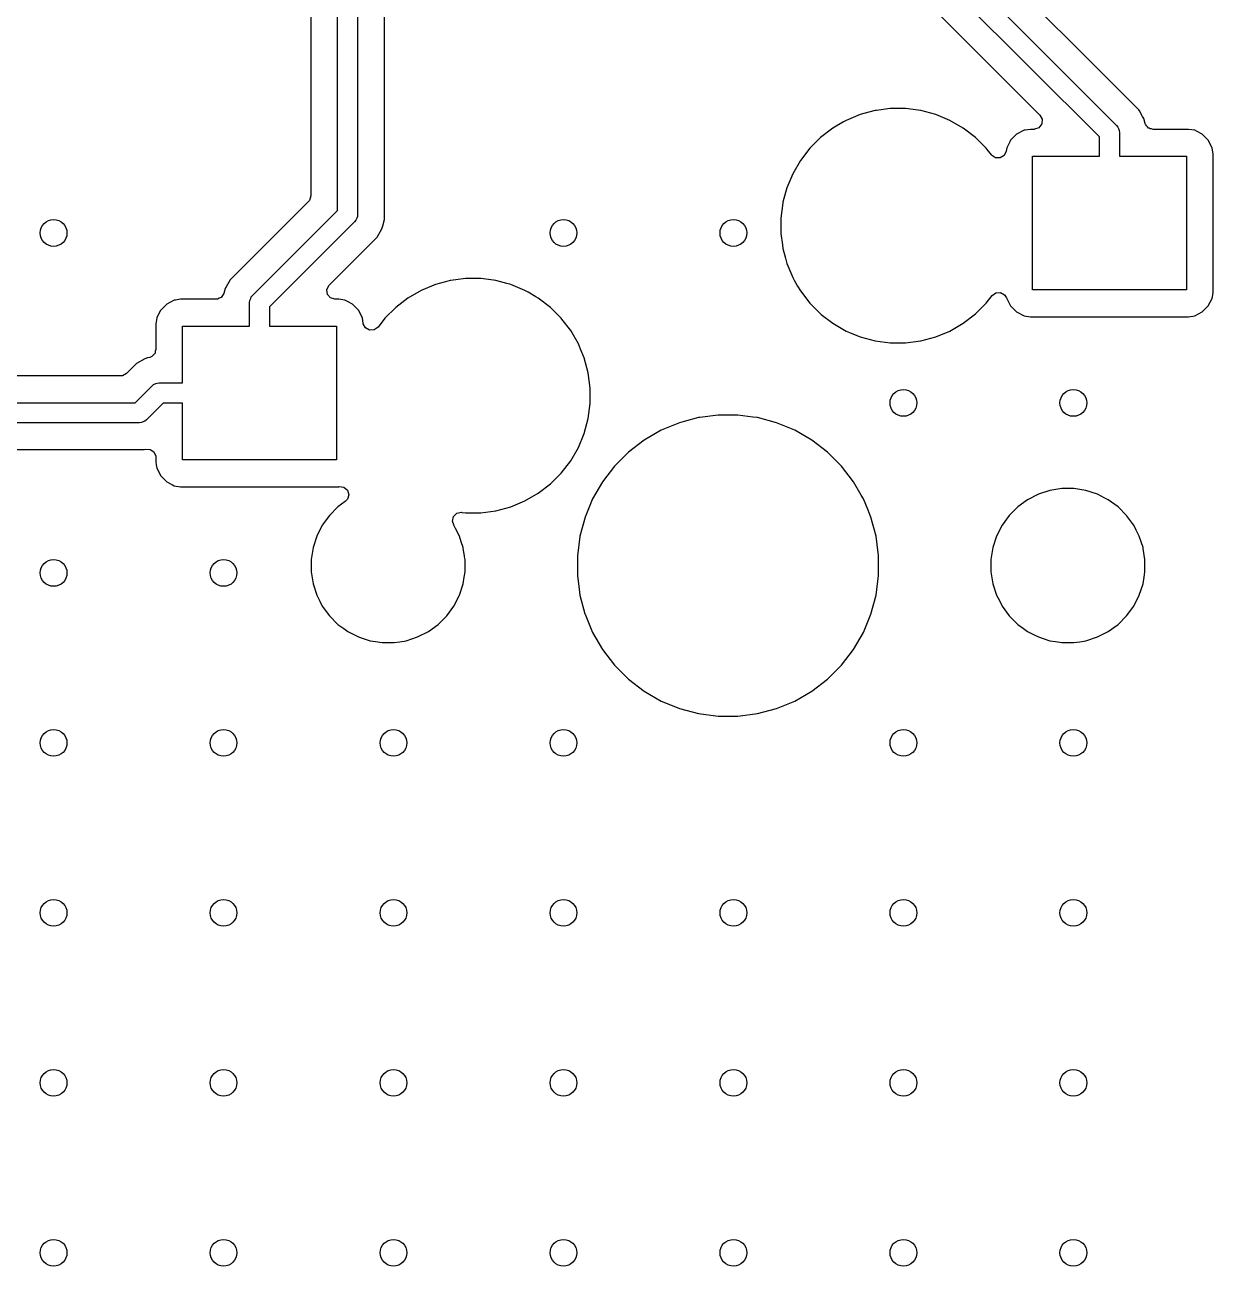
# Model space of a CAD drawing. Extents: x 2.6 to 14.2, y -9.4 to -3.8.
# Drawn here: x 11.466 to 12.165, y -8.138 to -7.408 of the extents above; entities that cross this region are included whole.
import ezdxf

# ---------------------------------------------------------------- set-up
doc = ezdxf.new("R2010")
doc.units = 0
doc.header["$MEASUREMENT"] = 0
doc.layers.add('BLACK', color=7, linetype='CONTINUOUS')

msp = doc.modelspace()

# ---------------------------------------------------------------- linework, layer by layer
at = {"layer": 'BLACK', "linetype": 'CONTINUOUS'}
for p, q in [((11.65029, -7.51729), (11.65029, -6.21651)), ((11.6621, -6.21896), (11.6621, -7.51974)), ((11.67787, -7.52259), (11.67787, -6.28505)), ((11.63452, -7.07887), (11.63452, -7.50874)), ((11.95274, -7.31141), (12.10863, -7.4673)), ((12.09855, -7.47392), (11.94612, -7.32149)), ((11.94102, -7.33869), (12.06355, -7.46122)), ((12.09406, -7.43043), (12.02375, -7.36012)), ((12.1218, -7.45817), (12.09406, -7.43043)), ((11.95785, -7.46087), (11.9495, -7.46432)), ((11.96288, -7.45952), (11.95785, -7.46087)), ((11.96657, -7.45853), (11.96288, -7.45952)), ((11.96743, -7.45842), (11.96657, -7.45853)), ((11.97553, -7.45735), (11.96743, -7.45842)), ((11.98456, -7.45735), (11.97553, -7.45735)), ((11.97553, -7.45735), (11.97553, -7.45735)), ((11.99202, -7.45833), (11.98456, -7.45735)), ((11.98456, -7.45735), (11.98456, -7.45735)), ((11.99352, -7.45853), (11.99202, -7.45833)), ((12.00225, -7.46087), (11.99352, -7.45853)), ((12.01059, -7.46432), (12.00225, -7.46087)), ((12.06355, -7.46122), (12.06487, -7.46364)), ((12.06487, -7.46364), (12.06467, -7.46638)), ((12.12214, -7.45875), (12.1218, -7.45817)), ((12.1218, -7.45817), (12.1218, -7.45817)), ((12.124, -7.46198), (12.12214, -7.45875)), ((12.12465, -7.46311), (12.124, -7.46198)), ((12.12547, -7.46615), (12.12465, -7.46311)), ((11.94168, -7.46884), (11.93451, -7.47434)), ((11.94796, -7.46521), (11.94168, -7.46884)), ((11.9495, -7.46433), (11.94796, -7.46521)), ((11.9495, -7.46432), (11.9495, -7.46433)), ((11.9495, -7.46433), (11.9495, -7.46433)), ((12.01059, -7.46433), (12.01059, -7.46433)), ((12.01059, -7.46433), (12.01059, -7.46432)), ((12.01831, -7.46878), (12.01059, -7.46433)), ((12.01842, -7.46884), (12.01831, -7.46878)), ((12.02559, -7.47434), (12.01842, -7.46884)), ((12.05425, -7.47014), (12.0498, -7.47241)), ((12.05483, -7.47005), (12.05425, -7.47014)), ((12.05794, -7.46956), (12.05483, -7.47005)), ((12.0601, -7.46956), (12.05794, -7.46956)), ((12.06045, -7.46954), (12.0601, -7.46956)), ((12.06302, -7.46858), (12.06045, -7.46954)), ((12.06467, -7.46638), (12.06302, -7.46858)), ((12.10863, -7.4673), (12.10937, -7.4682)), ((12.10937, -7.4682), (12.10973, -7.46908)), ((12.10973, -7.46908), (12.11025, -7.47032)), ((12.11025, -7.47032), (12.11036, -7.47148)), ((12.12555, -7.46637), (12.12547, -7.46615)), ((12.12568, -7.4667), (12.12555, -7.46637)), ((12.1259, -7.46695), (12.12568, -7.4667)), ((12.12621, -7.46759), (12.1259, -7.46695)), ((12.12691, -7.46812), (12.12621, -7.46759)), ((12.12749, -7.46878), (12.12691, -7.46812)), ((12.12799, -7.46893), (12.12749, -7.46878)), ((12.12841, -7.46924), (12.12799, -7.46893)), ((12.12928, -7.46931), (12.12841, -7.46924)), ((12.13013, -7.46956), (12.12928, -7.46931)), ((12.15097, -7.46956), (12.13013, -7.46956)), ((12.15467, -7.47014), (12.15097, -7.46956)), ((12.15097, -7.46956), (12.15097, -7.46956)), ((12.15609, -7.47087), (12.15467, -7.47014)), ((12.15912, -7.47241), (12.15609, -7.47087)), ((11.93451, -7.47434), (11.92812, -7.48073)), ((12.03197, -7.48073), (12.02559, -7.47434)), ((12.02559, -7.47434), (12.02559, -7.47434)), ((12.04582, -7.47682), (12.044, -7.48039)), ((12.04627, -7.47594), (12.04582, -7.47682)), ((12.0498, -7.47241), (12.04627, -7.47594)), ((12.04627, -7.47594), (12.04627, -7.47594)), ((12.04627, -7.47594), (12.04627, -7.47594)), ((12.0498, -7.47241), (12.0498, -7.47241)), ((12.0498, -7.47241), (12.0498, -7.47241)), ((12.09855, -7.48532), (12.09855, -7.47392)), ((12.11036, -7.47148), (12.11036, -7.48532)), ((12.16265, -7.47594), (12.15912, -7.47241)), ((12.15912, -7.47241), (12.15912, -7.47241)), ((12.15912, -7.47241), (12.15912, -7.47241)), ((12.16492, -7.48039), (12.16265, -7.47594)), ((12.16265, -7.47594), (12.16265, -7.47594)), ((12.16265, -7.47594), (12.16265, -7.47594)), ((11.92812, -7.48073), (11.92262, -7.4879)), ((12.03246, -7.48136), (12.03197, -7.48073)), ((12.03197, -7.48073), (12.03197, -7.48073)), ((12.03197, -7.48073), (12.03197, -7.48073)), ((12.03498, -7.48465), (12.03246, -7.48136)), ((12.03512, -7.48482), (12.03498, -7.48465)), ((12.03741, -7.48634), (12.03512, -7.48482)), ((12.0425, -7.48492), (12.04016, -7.48638)), ((12.04367, -7.48244), (12.0425, -7.48492)), ((12.044, -7.48039), (12.04367, -7.48244)), ((12.044, -7.48039), (12.044, -7.48039)), ((12.05918, -7.56406), (12.05918, -7.48532)), ((12.05918, -7.48532), (12.09855, -7.48532)), ((12.11036, -7.48532), (12.14973, -7.48532)), ((12.14973, -7.48532), (12.14973, -7.56406)), ((12.1655, -7.48408), (12.16492, -7.48039)), ((12.1655, -7.5653), (12.1655, -7.48408)), ((11.92262, -7.4879), (11.9181, -7.49572)), ((12.04016, -7.48638), (12.03741, -7.48634)), ((11.9181, -7.49572), (11.91465, -7.50407)), ((11.9181, -7.49572), (11.9181, -7.49572)), ((11.91395, -7.50667), (11.91239, -7.5125)), ((11.91465, -7.50407), (11.91395, -7.50667)), ((11.63309, -7.51219), (11.58711, -7.55817)), ((11.63375, -7.51138), (11.63309, -7.51219)), ((11.63452, -7.50874), (11.63375, -7.51138)), ((11.91231, -7.51279), (11.91113, -7.52175)), ((11.91239, -7.5125), (11.91231, -7.51279)), ((11.91231, -7.51279), (11.91231, -7.51279)), ((11.60028, -7.5673), (11.65029, -7.51729)), ((11.66163, -7.52175), (11.66111, -7.52302)), ((11.66199, -7.52089), (11.66163, -7.52175)), ((11.6621, -7.51974), (11.66199, -7.52089)), ((11.91113, -7.52175), (11.91113, -7.53079)), ((11.66037, -7.52391), (11.61036, -7.57392)), ((11.66111, -7.52302), (11.66037, -7.52391)), ((11.67354, -7.53304), (11.67639, -7.5281)), ((11.67639, -7.5281), (11.67686, -7.52636)), ((11.67686, -7.52636), (11.67787, -7.52259)), ((11.65477, -7.55182), (11.67354, -7.53304)), ((11.91113, -7.53079), (11.91202, -7.53751)), ((11.91202, -7.53751), (11.91231, -7.53974)), ((11.91231, -7.53974), (11.9138, -7.54531)), ((11.9138, -7.54531), (11.91465, -7.54847)), ((11.91465, -7.54847), (11.9181, -7.55681)), ((11.58711, -7.55817), (11.58473, -7.5623)), ((11.58711, -7.55817), (11.58711, -7.55817)), ((11.64536, -7.56122), (11.65477, -7.55182)), ((11.71657, -7.55853), (11.71385, -7.55926)), ((11.717, -7.55847), (11.71657, -7.55853)), ((11.72553, -7.55735), (11.717, -7.55847)), ((11.73456, -7.55735), (11.72553, -7.55735)), ((11.72553, -7.55735), (11.72553, -7.55735)), ((11.74202, -7.55833), (11.73456, -7.55735)), ((11.73456, -7.55735), (11.73456, -7.55735)), ((11.74352, -7.55853), (11.74202, -7.55833)), ((11.74984, -7.56022), (11.74352, -7.55853)), ((11.9181, -7.55681), (11.9181, -7.55681)), ((11.9181, -7.55681), (11.91901, -7.55838)), ((11.91901, -7.55838), (11.92098, -7.5618)), ((11.58342, -7.56622), (11.58271, -7.56723)), ((11.58346, -7.56608), (11.58342, -7.56622)), ((11.58426, -7.56311), (11.58346, -7.56608)), ((11.58448, -7.56273), (11.58426, -7.56311)), ((11.58473, -7.5623), (11.58448, -7.56273)), ((11.58473, -7.5623), (11.58473, -7.5623)), ((11.64398, -7.56398), (11.64512, -7.56148)), ((11.64437, -7.5667), (11.64398, -7.56398)), ((11.64512, -7.56148), (11.64536, -7.56122)), ((11.6995, -7.56433), (11.69168, -7.56884)), ((11.70785, -7.56087), (11.6995, -7.56432)), ((11.6995, -7.56432), (11.6995, -7.56433)), ((11.71385, -7.55926), (11.70785, -7.56087)), ((11.75225, -7.56087), (11.74984, -7.56022)), ((11.76059, -7.56432), (11.75225, -7.56087)), ((11.76059, -7.56433), (11.76059, -7.56432)), ((11.76242, -7.56538), (11.76059, -7.56433)), ((11.76698, -7.56801), (11.76242, -7.56538)), ((11.92098, -7.5618), (11.92262, -7.56464)), ((11.92262, -7.56464), (11.92812, -7.57181)), ((12.03541, -7.56732), (12.03764, -7.5657)), ((12.03764, -7.5657), (12.04038, -7.56554)), ((12.04038, -7.56554), (12.04278, -7.56688)), ((12.14973, -7.56406), (12.05918, -7.56406)), ((12.16492, -7.569), (12.16544, -7.5657)), ((12.16544, -7.5657), (12.1655, -7.5653)), ((11.5498, -7.57241), (11.54627, -7.57594)), ((11.55425, -7.57014), (11.5498, -7.57241)), ((11.5498, -7.57241), (11.5498, -7.57241)), ((11.5498, -7.57241), (11.5498, -7.57241)), ((11.55487, -7.57004), (11.55425, -7.57014)), ((11.55794, -7.56956), (11.55487, -7.57004)), ((11.57879, -7.56956), (11.55794, -7.56956)), ((11.57924, -7.56952), (11.57879, -7.56956)), ((11.5793, -7.56953), (11.57924, -7.56952)), ((11.57935, -7.56951), (11.5793, -7.56953)), ((11.5796, -7.56949), (11.57935, -7.56951)), ((11.58071, -7.56895), (11.5796, -7.56949)), ((11.58185, -7.56848), (11.58071, -7.56895)), ((11.58193, -7.56835), (11.58185, -7.56848)), ((11.58207, -7.56829), (11.58193, -7.56835)), ((11.58271, -7.56723), (11.58207, -7.56829)), ((11.59855, -7.57148), (11.59866, -7.57032)), ((11.59855, -7.58532), (11.59855, -7.57148)), ((11.59866, -7.57032), (11.59921, -7.569)), ((11.59921, -7.569), (11.59955, -7.5682)), ((11.59955, -7.5682), (11.60028, -7.5673)), ((11.64618, -7.56878), (11.64437, -7.5667)), ((11.64881, -7.56956), (11.64618, -7.56878)), ((11.65097, -7.56956), (11.64881, -7.56956)), ((11.65467, -7.57014), (11.65097, -7.56956)), ((11.65097, -7.56956), (11.65097, -7.56956)), ((11.65609, -7.57087), (11.65467, -7.57014)), ((11.65912, -7.57241), (11.65609, -7.57087)), ((11.66265, -7.57594), (11.65912, -7.57241)), ((11.65912, -7.57241), (11.65912, -7.57241)), ((11.65912, -7.57241), (11.65912, -7.57241)), ((11.69168, -7.56884), (11.68451, -7.57434)), ((11.76842, -7.56884), (11.76698, -7.56801)), ((11.77559, -7.57434), (11.76842, -7.56884)), ((11.92812, -7.57181), (11.92812, -7.57181)), ((11.92812, -7.57181), (11.93451, -7.57819)), ((12.02559, -7.57819), (12.03197, -7.57181)), ((12.03197, -7.57181), (12.03541, -7.56732)), ((12.03197, -7.57181), (12.03197, -7.57181)), ((12.04278, -7.56688), (12.04393, -7.56878)), ((12.04393, -7.56878), (12.044, -7.569)), ((12.044, -7.569), (12.044, -7.569)), ((12.044, -7.569), (12.044, -7.569)), ((12.044, -7.569), (12.04627, -7.57345)), ((12.04627, -7.57345), (12.04627, -7.57345)), ((12.04627, -7.57345), (12.04627, -7.57345)), ((12.04627, -7.57345), (12.0498, -7.57698)), ((12.15912, -7.57698), (12.16265, -7.57345)), ((12.16265, -7.57345), (12.16492, -7.569)), ((12.16492, -7.569), (12.16492, -7.569)), ((12.16492, -7.569), (12.16492, -7.569)), ((11.544, -7.58039), (11.54341, -7.58408)), ((11.54603, -7.5764), (11.544, -7.58039)), ((11.54627, -7.57594), (11.54603, -7.5764)), ((11.54627, -7.57594), (11.54627, -7.57594)), ((11.54627, -7.57594), (11.54627, -7.57594)), ((11.61036, -7.57392), (11.61036, -7.58532)), ((11.66492, -7.58039), (11.66265, -7.57594)), ((11.66265, -7.57594), (11.66265, -7.57594)), ((11.66265, -7.57594), (11.66265, -7.57594)), ((11.66544, -7.58372), (11.66492, -7.58039)), ((11.67812, -7.58073), (11.67414, -7.58592)), ((11.68451, -7.57434), (11.67812, -7.58073)), ((11.67812, -7.58073), (11.67812, -7.58073)), ((11.78197, -7.58073), (11.77559, -7.57434)), ((11.77559, -7.57434), (11.77559, -7.57434)), ((11.78233, -7.5812), (11.78197, -7.58073)), ((11.78197, -7.58073), (11.78197, -7.58073)), ((11.78197, -7.58073), (11.78197, -7.58073)), ((11.93451, -7.57819), (11.93451, -7.57819)), ((11.93451, -7.57819), (11.93451, -7.57819)), ((11.93451, -7.57819), (11.93495, -7.57853)), ((11.93495, -7.57853), (11.94168, -7.58369)), ((12.01842, -7.58369), (12.02559, -7.57819)), ((12.02559, -7.57819), (12.02559, -7.57819)), ((12.02559, -7.57819), (12.02559, -7.57819)), ((12.0498, -7.57698), (12.0498, -7.57698)), ((12.0498, -7.57698), (12.0498, -7.57698)), ((12.0498, -7.57698), (12.05425, -7.57925)), ((12.05425, -7.57925), (12.05425, -7.57925)), ((12.05425, -7.57925), (12.05794, -7.57983)), ((12.05794, -7.57983), (12.05794, -7.57983)), ((12.05794, -7.57983), (12.15097, -7.57983)), ((12.15097, -7.57983), (12.15467, -7.57925)), ((12.15467, -7.57925), (12.15912, -7.57698)), ((11.54341, -7.58408), (11.54341, -7.59902)), ((11.55918, -7.61879), (11.55918, -7.58532)), ((11.55918, -7.58532), (11.59855, -7.58532)), ((11.61036, -7.58532), (11.64973, -7.58532)), ((11.64973, -7.58532), (11.64973, -7.66406)), ((11.66548, -7.58393), (11.66544, -7.58372)), ((11.66677, -7.58636), (11.66548, -7.58393)), ((11.66917, -7.58771), (11.66677, -7.58636)), ((11.67192, -7.58754), (11.66917, -7.58771)), ((11.67414, -7.58592), (11.67192, -7.58754)), ((11.78747, -7.5879), (11.78233, -7.5812)), ((11.79199, -7.59572), (11.78747, -7.5879)), ((11.78747, -7.5879), (11.78747, -7.5879)), ((11.78747, -7.5879), (11.78747, -7.5879)), ((11.94168, -7.58369), (11.94168, -7.58369)), ((11.94168, -7.58369), (11.94168, -7.58369)), ((11.94168, -7.58369), (11.9495, -7.58821)), ((11.9495, -7.58821), (11.9495, -7.58821)), ((11.9495, -7.58821), (11.9495, -7.58821)), ((11.9495, -7.58821), (11.95259, -7.58949)), ((12.00225, -7.59167), (12.01059, -7.58821)), ((12.01059, -7.58821), (12.01842, -7.58369)), ((11.95259, -7.58949), (11.95785, -7.59167)), ((11.95785, -7.59167), (11.96657, -7.59401)), ((11.96657, -7.59401), (11.97553, -7.59519)), ((11.97553, -7.59519), (11.97553, -7.59519)), ((11.97553, -7.59519), (11.98456, -7.59519)), ((11.98456, -7.59519), (11.99352, -7.59401)), ((11.98456, -7.59519), (11.98456, -7.59519)), ((11.99352, -7.59401), (12.00225, -7.59167)), ((11.54181, -7.60238), (11.54107, -7.60319)), ((11.54264, -7.60166), (11.54181, -7.60238)), ((11.54272, -7.60138), (11.54264, -7.60166)), ((11.54292, -7.60116), (11.54272, -7.60138)), ((11.5431, -7.60008), (11.54292, -7.60116)), ((11.54341, -7.59902), (11.5431, -7.60008)), ((11.79332, -7.59894), (11.79199, -7.59572)), ((11.79199, -7.59572), (11.79199, -7.59572)), ((11.79199, -7.59572), (11.79199, -7.59572)), ((11.79545, -7.60407), (11.79332, -7.59894)), ((11.53203, -7.60735), (11.52618, -7.61319)), ((11.53697, -7.6045), (11.53203, -7.60735)), ((11.53203, -7.60735), (11.53203, -7.60735)), ((11.53857, -7.60407), (11.53697, -7.6045)), ((11.53697, -7.6045), (11.53697, -7.6045)), ((11.5398, -7.60374), (11.53857, -7.60407)), ((11.53857, -7.60407), (11.53857, -7.60407)), ((11.54056, -7.60346), (11.5398, -7.60374)), ((11.54068, -7.60336), (11.54056, -7.60346)), ((11.54107, -7.60319), (11.54068, -7.60336)), ((11.79779, -7.61279), (11.79545, -7.60407)), ((11.52273, -7.61462), (11.23284, -7.61462)), ((11.52377, -7.61451), (11.52273, -7.61462)), ((11.52618, -7.61319), (11.52377, -7.61451)), ((11.79896, -7.62175), (11.79779, -7.61279)), ((11.53129, -7.63039), (11.54116, -7.62052)), ((11.54116, -7.62052), (11.54205, -7.61978)), ((11.54205, -7.61978), (11.54348, -7.61919)), ((11.54348, -7.61919), (11.54418, -7.6189)), ((11.54418, -7.6189), (11.54533, -7.61879)), ((11.54533, -7.61879), (11.55918, -7.61879)), ((11.79896, -7.63078), (11.79896, -7.62175)), ((10.94228, -7.63039), (11.53129, -7.63039)), ((11.54778, -7.6306), (11.53791, -7.64047)), ((11.55918, -7.6306), (11.54778, -7.6306)), ((11.55918, -7.66406), (11.55918, -7.6306)), ((11.79779, -7.63974), (11.79896, -7.63078)), ((11.86272, -7.63918), (11.85431, -7.64144)), ((11.86345, -7.63909), (11.86272, -7.63918)), ((11.87424, -7.63767), (11.86345, -7.63909)), ((11.88585, -7.63767), (11.87424, -7.63767)), ((11.87424, -7.63767), (11.87424, -7.63767)), ((11.89461, -7.63882), (11.88585, -7.63767)), ((11.88585, -7.63767), (11.88585, -7.63767)), ((11.89737, -7.63918), (11.89461, -7.63882)), ((11.90859, -7.64219), (11.89737, -7.63918)), ((11.53373, -7.6422), (10.93983, -7.6422)), ((11.53488, -7.64209), (11.53373, -7.6422)), ((11.53641, -7.64146), (11.53488, -7.64209)), ((11.53701, -7.64121), (11.53641, -7.64146)), ((11.53791, -7.64047), (11.53701, -7.64121)), ((11.79545, -7.64847), (11.79779, -7.63974)), ((11.84078, -7.64663), (11.83072, -7.65244)), ((11.85151, -7.64219), (11.84078, -7.64663)), ((11.84078, -7.64663), (11.84078, -7.64663)), ((11.85431, -7.64144), (11.85151, -7.64219)), ((11.85151, -7.64219), (11.85151, -7.64219)), ((11.91932, -7.64663), (11.90859, -7.64219)), ((11.90859, -7.64219), (11.90859, -7.64219)), ((11.90859, -7.64219), (11.90859, -7.64219)), ((11.92938, -7.65244), (11.91932, -7.64663)), ((11.91932, -7.64663), (11.91932, -7.64663)), ((11.79199, -7.65681), (11.79545, -7.64847)), ((11.83072, -7.65244), (11.8215, -7.65951)), ((11.93859, -7.65951), (11.92938, -7.65244)), ((11.18603, -7.65797), (11.53659, -7.65797)), ((11.53659, -7.65797), (11.53727, -7.65779)), ((11.53659, -7.65797), (11.53659, -7.65797)), ((11.53659, -7.65797), (11.53659, -7.65797)), ((11.53727, -7.65779), (11.54002, -7.65785)), ((11.54002, -7.65785), (11.5423, -7.65939)), ((11.5423, -7.65939), (11.54338, -7.66192)), ((11.78747, -7.66464), (11.79199, -7.65681)), ((11.8215, -7.65951), (11.81329, -7.66772)), ((11.8215, -7.65951), (11.8215, -7.65951)), ((11.9468, -7.66772), (11.93859, -7.65951)), ((11.93859, -7.65951), (11.93859, -7.65951)), ((11.54338, -7.66192), (11.54341, -7.6625)), ((11.54341, -7.6625), (11.54341, -7.6653)), ((11.54341, -7.6653), (11.54368, -7.66702)), ((11.54368, -7.66702), (11.544, -7.669)), ((11.64973, -7.66406), (11.55918, -7.66406)), ((11.78197, -7.67181), (11.78747, -7.66464)), ((11.81329, -7.66772), (11.80622, -7.67694)), ((11.81329, -7.66772), (11.81329, -7.66772)), ((11.95388, -7.67694), (11.9468, -7.66772)), ((11.9468, -7.66772), (11.9468, -7.66772)), ((11.544, -7.669), (11.54627, -7.67345)), ((11.54627, -7.67345), (11.54627, -7.67345)), ((11.54627, -7.67345), (11.54627, -7.67345)), ((11.54627, -7.67345), (11.5498, -7.67698)), ((11.77559, -7.67819), (11.78197, -7.67181)), ((11.78197, -7.67181), (11.78197, -7.67181)), ((11.78197, -7.67181), (11.78197, -7.67181)), ((11.5498, -7.67698), (11.5498, -7.67698)), ((11.5498, -7.67698), (11.5498, -7.67698)), ((11.5498, -7.67698), (11.55329, -7.67876)), ((11.55329, -7.67876), (11.55425, -7.67925)), ((11.55425, -7.67925), (11.55794, -7.67983)), ((11.55794, -7.67983), (11.55794, -7.67983)), ((11.55794, -7.67983), (11.65097, -7.67983)), ((11.65097, -7.67983), (11.65126, -7.67979)), ((11.65097, -7.67983), (11.65097, -7.67983)), ((11.65126, -7.67979), (11.65399, -7.68014)), ((11.65399, -7.68014), (11.65609, -7.68191)), ((11.65609, -7.68191), (11.6569, -7.68454)), ((11.76842, -7.68369), (11.77559, -7.67819)), ((11.77559, -7.67819), (11.77559, -7.67819)), ((11.77559, -7.67819), (11.77559, -7.67819)), ((11.80622, -7.67694), (11.80041, -7.687)), ((11.95838, -7.68474), (11.95388, -7.67694)), ((12.06944, -7.68209), (12.06266, -7.68429)), ((12.07648, -7.68097), (12.06944, -7.68209)), ((12.08361, -7.68097), (12.07648, -7.68097)), ((12.07648, -7.68097), (12.07648, -7.68097)), ((12.09065, -7.68209), (12.08361, -7.68097)), ((12.08361, -7.68097), (12.08361, -7.68097)), ((12.09743, -7.68429), (12.09065, -7.68209)), ((11.65489, -7.68856), (11.65054, -7.69172)), ((11.65617, -7.68719), (11.65489, -7.68856)), ((11.6569, -7.68454), (11.65617, -7.68719)), ((11.75225, -7.69167), (11.76059, -7.68821)), ((11.76059, -7.68821), (11.76842, -7.68369)), ((11.80041, -7.687), (11.79597, -7.69773)), ((11.80041, -7.687), (11.80041, -7.687)), ((11.95968, -7.687), (11.95838, -7.68474)), ((11.96244, -7.69365), (11.95968, -7.687)), ((12.05631, -7.68753), (12.05054, -7.69172)), ((12.06266, -7.68429), (12.05631, -7.68753)), ((12.06266, -7.68429), (12.06266, -7.68429)), ((12.10175, -7.68649), (12.09743, -7.68429)), ((12.09743, -7.68429), (12.09743, -7.68429)), ((12.10379, -7.68753), (12.10175, -7.68649)), ((12.10955, -7.69172), (12.10379, -7.68753)), ((12.10379, -7.68753), (12.10379, -7.68753)), ((12.10379, -7.68753), (12.10379, -7.68753)), ((11.6455, -7.69676), (11.64131, -7.70253)), ((11.65054, -7.69172), (11.6455, -7.69676)), ((11.6455, -7.69676), (11.6455, -7.69676)), ((11.65054, -7.69172), (11.65054, -7.69172)), ((11.71793, -7.70003), (11.71855, -7.69735)), ((11.71855, -7.69735), (11.72053, -7.69543)), ((11.72053, -7.69543), (11.72322, -7.69489)), ((11.72322, -7.69489), (11.72344, -7.69491)), ((11.72344, -7.69491), (11.72553, -7.69519)), ((11.72553, -7.69519), (11.72553, -7.69519)), ((11.72553, -7.69519), (11.73456, -7.69519)), ((11.73456, -7.69519), (11.74352, -7.69401)), ((11.73456, -7.69519), (11.73456, -7.69519)), ((11.74352, -7.69401), (11.75225, -7.69167)), ((11.79597, -7.69773), (11.79296, -7.70895)), ((11.79597, -7.69773), (11.79597, -7.69773)), ((11.96373, -7.69676), (11.96244, -7.69365)), ((11.96413, -7.69773), (11.96373, -7.69676)), ((11.96713, -7.70895), (11.96413, -7.69773)), ((12.0455, -7.69676), (12.04131, -7.70253)), ((12.05054, -7.69172), (12.0455, -7.69676)), ((12.0455, -7.69676), (12.0455, -7.69676)), ((12.05054, -7.69172), (12.05054, -7.69172)), ((12.10956, -7.69172), (12.10955, -7.69172)), ((12.1146, -7.69676), (12.10956, -7.69172)), ((12.11807, -7.70154), (12.1146, -7.69676)), ((12.1146, -7.69676), (12.1146, -7.69676)), ((11.64131, -7.70253), (11.63807, -7.70888)), ((11.71875, -7.70233), (11.71793, -7.70003)), ((11.71869, -7.70236), (11.71875, -7.70233)), ((11.71879, -7.70253), (11.71869, -7.70236)), ((11.71978, -7.70447), (11.71879, -7.70253)), ((11.71879, -7.70253), (11.71879, -7.70253)), ((11.71879, -7.70253), (11.71879, -7.70253)), ((11.72202, -7.70888), (11.71978, -7.70447)), ((12.04131, -7.70253), (12.03807, -7.70888)), ((12.11879, -7.70253), (12.11807, -7.70154)), ((12.12027, -7.70544), (12.11879, -7.70253)), ((11.63807, -7.70888), (11.63587, -7.71566)), ((11.63807, -7.70888), (11.63807, -7.70888)), ((11.72313, -7.71227), (11.72202, -7.70888)), ((11.72202, -7.70888), (11.72202, -7.70888)), ((11.72423, -7.71566), (11.72313, -7.71227)), ((11.79295, -7.70903), (11.79144, -7.72046)), ((11.79296, -7.70895), (11.79295, -7.70903)), ((11.96842, -7.71874), (11.96713, -7.70895)), ((12.03807, -7.70888), (12.03587, -7.71566)), ((12.03807, -7.70888), (12.03807, -7.70888)), ((12.12202, -7.70888), (12.12027, -7.70544)), ((12.12313, -7.71227), (12.12202, -7.70888)), ((12.12202, -7.70888), (12.12202, -7.70888)), ((12.12423, -7.71566), (12.12313, -7.71227)), ((11.63587, -7.71566), (11.63475, -7.7227)), ((11.72431, -7.71617), (11.72423, -7.71566)), ((11.72499, -7.72046), (11.72431, -7.71617)), ((11.9686, -7.7201), (11.96842, -7.71874)), ((12.03587, -7.71566), (12.03475, -7.7227)), ((12.12431, -7.71617), (12.12423, -7.71566)), ((12.12534, -7.7227), (12.12431, -7.71617)), ((11.63475, -7.7227), (11.63475, -7.72983)), ((11.72508, -7.72106), (11.72499, -7.72046)), ((11.72534, -7.7227), (11.72508, -7.72106)), ((11.72534, -7.72983), (11.72534, -7.7227)), ((11.79144, -7.72046), (11.79144, -7.73208)), ((11.96865, -7.72046), (11.9686, -7.7201)), ((11.96865, -7.7227), (11.96865, -7.72046)), ((11.96865, -7.73208), (11.96865, -7.7227)), ((12.03475, -7.7227), (12.03475, -7.72983)), ((12.12534, -7.72983), (12.12534, -7.7227)), ((11.63475, -7.72983), (11.63587, -7.73687)), ((11.72423, -7.73687), (11.72483, -7.73306)), ((11.72483, -7.73306), (11.72534, -7.72983)), ((11.79144, -7.73208), (11.7925, -7.74008)), ((11.96713, -7.74359), (11.96865, -7.73208)), ((12.03475, -7.72983), (12.03587, -7.73687)), ((12.12423, -7.73687), (12.12483, -7.73306)), ((12.12483, -7.73306), (12.12534, -7.72983)), ((11.63587, -7.73687), (11.63807, -7.74365)), ((11.72202, -7.74366), (11.72423, -7.73687)), ((11.7925, -7.74008), (11.79296, -7.74359)), ((12.03587, -7.73687), (12.03807, -7.74365)), ((12.12202, -7.74366), (12.12423, -7.73687)), ((11.63807, -7.74365), (11.63807, -7.74366)), ((11.63807, -7.74366), (11.63989, -7.74722)), ((11.63989, -7.74722), (11.64111, -7.74962)), ((11.71879, -7.75001), (11.72202, -7.74366)), ((11.79296, -7.74359), (11.7959, -7.75457)), ((11.96413, -7.75481), (11.96713, -7.74359)), ((12.03807, -7.74365), (12.03807, -7.74366)), ((12.03807, -7.74366), (12.03989, -7.74722)), ((12.03989, -7.74722), (12.04111, -7.74962)), ((12.11879, -7.75001), (12.12202, -7.74366)), ((11.64111, -7.74962), (11.64131, -7.75001)), ((11.64131, -7.75001), (11.6455, -7.75578)), ((11.6455, -7.75578), (11.6455, -7.75578)), ((11.6455, -7.75578), (11.65054, -7.76082)), ((11.70956, -7.76082), (11.7146, -7.75578)), ((11.7146, -7.75578), (11.71879, -7.75001)), ((11.7959, -7.75457), (11.79597, -7.75481)), ((11.79597, -7.75481), (11.79597, -7.75481)), ((11.79597, -7.75481), (11.80041, -7.76554)), ((11.95968, -7.76554), (11.96413, -7.75481)), ((12.04111, -7.74962), (12.04131, -7.75001)), ((12.04131, -7.75001), (12.0455, -7.75578)), ((12.0455, -7.75578), (12.0455, -7.75578)), ((12.0455, -7.75578), (12.05054, -7.76082)), ((12.10956, -7.76082), (12.1146, -7.75578)), ((12.1146, -7.75578), (12.11879, -7.75001)), ((11.65054, -7.76082), (11.65054, -7.76082)), ((11.65054, -7.76082), (11.65392, -7.76328)), ((11.65392, -7.76328), (11.65631, -7.76501)), ((11.70379, -7.76501), (11.70956, -7.76082)), ((12.05054, -7.76082), (12.05054, -7.76082)), ((12.05054, -7.76082), (12.05392, -7.76328)), ((12.05392, -7.76328), (12.05631, -7.76501)), ((12.10379, -7.76501), (12.10956, -7.76082)), ((11.65631, -7.76501), (11.65982, -7.7668)), ((11.65982, -7.7668), (11.66266, -7.76824)), ((11.66266, -7.76824), (11.66266, -7.76824)), ((11.66266, -7.76824), (11.66538, -7.76913)), ((11.66538, -7.76913), (11.66944, -7.77045)), ((11.66944, -7.77045), (11.6727, -7.77096)), ((11.68703, -7.77102), (11.69065, -7.77045)), ((11.69065, -7.77045), (11.69743, -7.76824)), ((11.69743, -7.76824), (11.70379, -7.76501)), ((11.80041, -7.76554), (11.80041, -7.76554)), ((11.80041, -7.76554), (11.80622, -7.7756)), ((11.95388, -7.7756), (11.95968, -7.76554)), ((12.05631, -7.76501), (12.05982, -7.7668)), ((12.05982, -7.7668), (12.06266, -7.76824)), ((12.06266, -7.76824), (12.06266, -7.76824)), ((12.06266, -7.76824), (12.06538, -7.76913)), ((12.06538, -7.76913), (12.06944, -7.77045)), ((12.06944, -7.77045), (12.0727, -7.77096)), ((12.08703, -7.77102), (12.09065, -7.77045)), ((12.09065, -7.77045), (12.09743, -7.76824)), ((12.09743, -7.76824), (12.10379, -7.76501)), ((11.6727, -7.77096), (11.67648, -7.77156)), ((11.67648, -7.77156), (11.67648, -7.77156)), ((11.67648, -7.77156), (11.68361, -7.77156)), ((11.68361, -7.77156), (11.68703, -7.77102)), ((11.80622, -7.7756), (11.81329, -7.78481)), ((11.9468, -7.78481), (11.95388, -7.7756)), ((12.0727, -7.77096), (12.07648, -7.77156)), ((12.07648, -7.77156), (12.07648, -7.77156)), ((12.07648, -7.77156), (12.08361, -7.77156)), ((12.08361, -7.77156), (12.08703, -7.77102)), ((11.81329, -7.78481), (11.81329, -7.78481)), ((11.81329, -7.78481), (11.8215, -7.79303)), ((11.93859, -7.79303), (11.9468, -7.78481)), ((11.8215, -7.79303), (11.8215, -7.79303)), ((11.8215, -7.79303), (11.83072, -7.8001)), ((11.92938, -7.8001), (11.93859, -7.79303)), ((11.83072, -7.8001), (11.84078, -7.8059)), ((11.84078, -7.8059), (11.84078, -7.8059)), ((11.84078, -7.8059), (11.84078, -7.8059)), ((11.84078, -7.8059), (11.84613, -7.80812)), ((11.90859, -7.81035), (11.91932, -7.8059)), ((11.91932, -7.8059), (11.92938, -7.8001)), ((11.84613, -7.80812), (11.85145, -7.81032)), ((11.85145, -7.81032), (11.85151, -7.81035)), ((11.85151, -7.81035), (11.86272, -7.81335)), ((11.86272, -7.81335), (11.87424, -7.81487)), ((11.88585, -7.81487), (11.89737, -7.81335)), ((11.89737, -7.81335), (11.90859, -7.81035)), ((11.87424, -7.81487), (11.87424, -7.81487)), ((11.87424, -7.81487), (11.88585, -7.81487)), ((11.88585, -7.81487), (11.88585, -7.81487))]:
    msp.add_line(p, q, dxfattribs=at)
at = {"layer": 'BLACK'}
for centre in [(11.48323, -7.53054), (11.78323, -7.53054), (11.88323, -7.53054), (11.98323, -7.63054), (12.08323, -7.63054), (11.48323, -7.73054), (11.58323, -7.73054), (11.48323, -7.83054), (11.58323, -7.83054), (11.68323, -7.83054), (11.78323, -7.83054), (11.98323, -7.83054), (12.08323, -7.83054), (11.48323, -7.93054), (11.58323, -7.93054), (11.68323, -7.93054), (11.78323, -7.93054), (11.88323, -7.93054), (11.98323, -7.93054), (12.08323, -7.93054), (11.48323, -8.03054), (11.58323, -8.03054), (11.68323, -8.03054), (11.78323, -8.03054), (11.88323, -8.03054), (11.98323, -8.03054), (12.08323, -8.03054), (11.48323, -8.13054), (11.58323, -8.13054), (11.68323, -8.13054), (11.78323, -8.13054), (11.88323, -8.13054), (11.98323, -8.13054), (12.08323, -8.13054)]:
    msp.add_circle(centre, 0.00787, dxfattribs=at)

doc.saveas('drawing.dxf')
